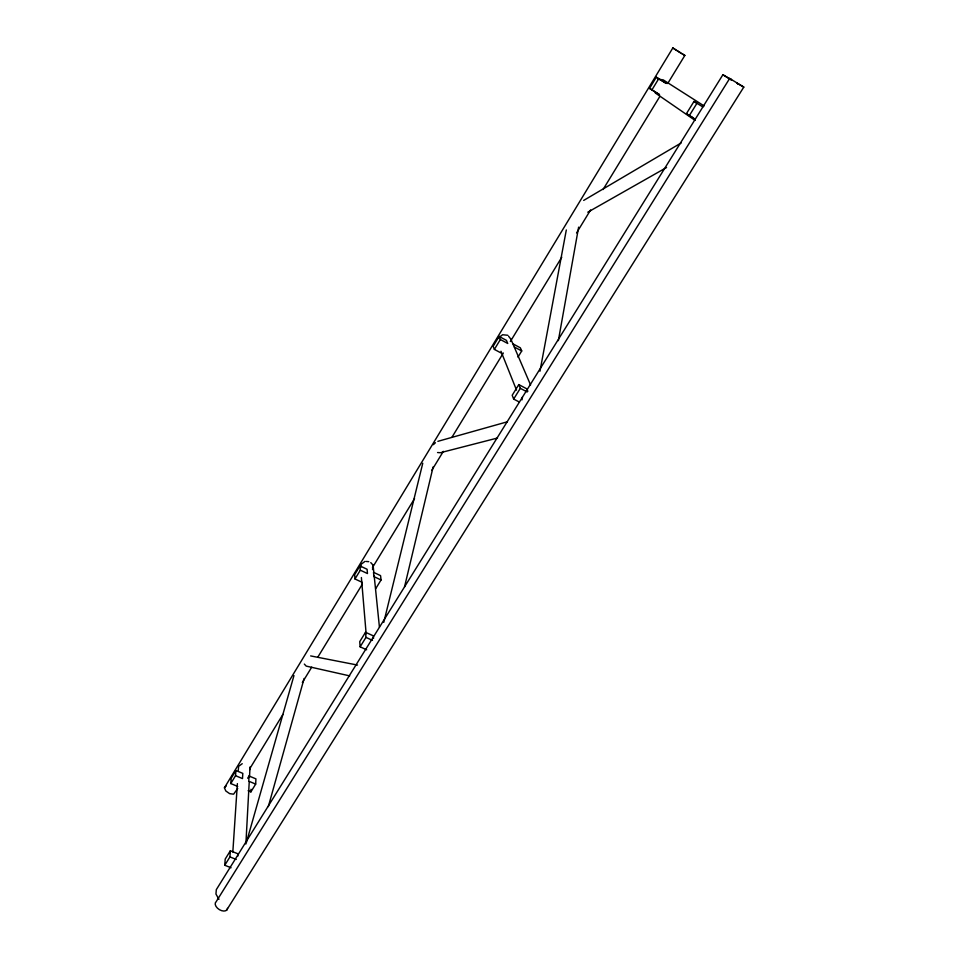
<?xml version="1.0" encoding="UTF-8"?>
<svg xmlns="http://www.w3.org/2000/svg" width="959" height="959" viewBox="0 0 959 959"><rect width="100%" height="100%" fill="white"/><g stroke="black" fill="none" stroke-linecap="round" stroke-linejoin="round"><path stroke-width="1.44" d="M248.117 790.743L250.886 791.894L255.681 784.09L255.921 778.864L249.052 775.999L247.686 778.217M250.886 791.894L251.018 789.269M249.052 775.999L248.765 781.213L255.681 784.09M245.876 844.016L249.232 781.801M249.472 777.353L250.035 766.984L249.784 769.609M237.724 856.243L237.88 853.786L230.352 850.765L225.209 859.072L224.766 865.258L231.059 867.751M232.833 851.976L237.376 783.611M224.766 865.258L229.932 856.914L230.352 850.765M235.542 775.699L235.902 770.497L242.807 773.386L242.495 778.588L235.542 775.699L230.771 783.551L237.712 786.428M230.771 783.551L231.155 778.312L235.902 770.497M238.276 770.233L238.635 766.301L242.231 763.712M360.812 567.177L361.171 564.228L365.055 561.363M372.524 569.586L373.087 565.163L370.761 562.609M521.984 399.867L522.439 397.098M558.354 340.649L578.625 227.151M539.977 371.193L566.313 229.968M404.518 586.944L433.156 466.853M383.78 622.343L422.763 463.269M268.328 806.603L304.135 678.457M246.355 842.589L293.969 675.568M237.712 788.502L233.588 794.196L229.633 793.644L225.821 790.983L224.418 787.807L672.834 47.95L684.846 55.43L667.704 83.529M359.961 565.906L360.32 570.185L367.477 573.554L367.081 569.262L359.961 565.906L354.662 574.645L354.986 578.972L362.142 582.317M499.112 336.429L500.37 339.51L507.743 343.466L506.436 340.361L499.112 336.429L493.154 346.259L494.364 349.4L501.737 353.332M649.531 88.372L659.456 94.605L649.531 88.372L656.292 77.223L666.277 83.421L656.292 77.223M354.986 578.972L360.32 570.185M494.364 349.4L500.37 339.51M651.88 89.978L658.689 78.758M250.167 768.063L282.893 714.431M302.361 682.496L311.711 667.176M317.944 656.951L362.346 584.163M372.476 567.56L414.54 498.596M431.67 470.497L443.358 451.341M451.929 437.292L503.343 353.008M510.356 341.512L561.77 257.216M576.563 232.953L590.588 209.961M603.055 189.534L659.924 96.308M375.7 588.682L381.059 579.967L380.579 575.64L373.507 572.307L373.938 576.611L381.059 579.967M517.956 357.096L521.732 350.958L520.341 347.817L513.053 343.909M373.542 638.406L373.303 635.841L365.535 632.281L359.733 641.655L360.128 646.822L366.638 649.782M527.858 391.332L526.803 388.839L518.795 384.595L512.19 395.276L513.664 399.064L519.418 402.085M695.215 119.288L686.404 113.689L693.992 101.438L702.875 106.976M360.128 646.822L365.966 637.387L365.535 632.281M513.664 399.064L520.317 388.323L518.795 384.595M689.281 115.667L696.929 103.332L693.992 101.438M227.523 908.341A6.821 4.172 32.7 0 1 219.443 909.683A6.821 4.172 32.7 0 1 216.207 901.628L729.667 78.47L731.525 79.705L722.882 74.754L216.314 889.652L215.955 894.04L218.952 899.326M226.54 910.271L743.8 87.089L729.667 78.47M224.418 787.807L226.216 785.96M433.384 444.676L435.434 442.71M498.416 337.916L502.612 334.739L507.779 335.266M583.695 200.407L681.274 142.879M587.783 212.215L666.553 167.501M437.879 441.332L507.371 421.792M497.505 438.023L440.373 452.72L437.556 452.54M366.29 561.459L368.759 561.662M657.802 79.189L663.22 79.873L704.122 105.946M310.656 655.92L357.515 665.066M349.663 675.879L306.197 666.097L304.327 664.084M743.8 87.089L737.027 83.217L738.61 84.38M229.932 856.914L236.238 859.432M365.966 637.387L372.488 640.372M520.317 388.323L527.234 391.979M514.396 347.038L521.732 350.958M681.861 53.68L684.846 55.43M686.404 113.689L693.477 118.005M677.126 50.767L680.674 52.949M722.882 74.754L731.453 80.1M675.879 49.988L672.834 47.95M655.261 92.951L695.131 120.414M508.558 336.237L510.883 339.174L530.579 384.967M500.982 351.258L516.529 390.133M373.087 565.163L373.842 572.535M374.142 575.484L379.428 627.09M361.387 577.534L366.146 633.827"/></g></svg>
